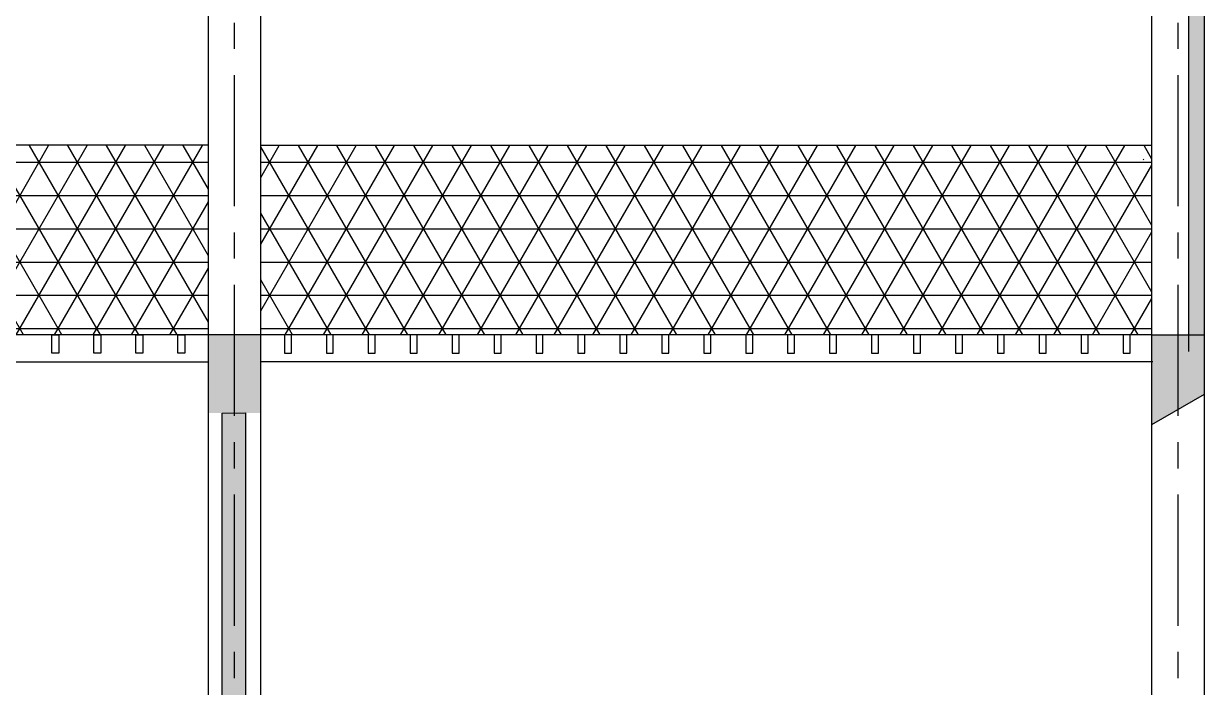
# Model space of a CAD drawing. Extents: x 1427168 to 1936200, y 1176778 to 1377202.
# Drawn here: x 1637118 to 1648380, y 1350668 to 1356997 of the extents above; entities that cross this region are included whole.
import ezdxf

# ---------------------------------------------------------------- set-up
doc = ezdxf.new("R2010")
doc.units = 0
doc.header["$LTSCALE"] = 1000
doc.header["$MEASUREMENT"] = 0
doc.linetypes.add('CENTER', pattern=[2, 1.25, -0.25, 0.25, -0.25])
doc.linetypes.add('DOTE', pattern=[2.42, 2, -0.2, 0.02, -0.2])
doc.layers.get('0').update_dxf_attribs({"linetype": 'CONTINUOUS'})
for name, color, linetype in [('01粗实线层', 7, 'CONTINUOUS'), ('5剖面线层', 2, 'CONTINUOUS'), ('DOTE', 1, 'DOTE')]:
    doc.layers.add(name, color=color, linetype=linetype)

msp = doc.modelspace()

# ---------------------------------------------------------------- hatches: boundary and pattern name
at = {"layer": '5剖面线层', "linetype": 'BYBLOCK', "ltscale": 1e-05}
msp.add_hatch(color=0, dxfattribs=at).paths.add_polyline_path([(1648380.1, 1357450.2), (1648230.1, 1357450.2), (1648230.1, 1354028), (1648380.2, 1354028)])
at = {"layer": '5剖面线层'}
h = msp.add_hatch(dxfattribs=at)
h.set_pattern_fill('NET3', color=0, scale=100, style=0)
h.set_pattern_definition([(0, (820624.76, 1406793.53), (0, 317.5), []), (60, (820624.76, 1406793.53), (-274.96307, 158.75), []), (120, (820624.76, 1406793.53), (-274.96307, -158.75), [])])
h.paths.add_polyline_path([(1643380.3, 1354334.3), (1639380.3, 1354334.3), (1639380.3, 1354028), (1643380.3, 1354028)])
h.paths.add_polyline_path([(1647880.3, 1354334.3), (1643880.3, 1354334.3), (1643880.3, 1354028), (1647880.3, 1354028)])
h.paths.add_polyline_path([(1643880.3, 1354334.3), (1643630.3, 1354334.3), (1643630.3, 1354028), (1643880.3, 1354028)])
h.paths.add_polyline_path([(1643630.3, 1354334.3), (1643380.3, 1354334.3), (1643380.3, 1354028), (1643630.3, 1354028)])
h.paths.add_polyline_path([(1638880.3, 1354334.3), (1634880.3, 1354334.3), (1634880.3, 1354028), (1638880.3, 1354028)])
h.paths.add_polyline_path([(1634880.3, 1354334.3), (1634630.3, 1354334.3), (1634630.3, 1354028), (1634880.3, 1354028)])
h.paths.add_polyline_path([(1634630.3, 1354334.3), (1634380.3, 1354334.3), (1634380.3, 1354028), (1634630.3, 1354028)])
h.paths.add_polyline_path([(1634380.3, 1354334.3), (1630380.3, 1354334.3), (1630380.3, 1354028), (1634380.3, 1354028)])
h.paths.add_polyline_path([(1638880.3, 1355834.3), (1630380.3, 1355834.3), (1630380.3, 1354334.3), (1638880.3, 1354334.3)])
h.paths.add_polyline_path([(1647880.3, 1355834.3), (1639380.3, 1355834.3), (1639380.3, 1354334.3), (1647880.3, 1354334.3)])
h = msp.add_hatch(color=7, dxfattribs=at)
h.paths.add_polyline_path([(1639233.3, 1353285.3), (1639130.3, 1353284), (1639130.3, 1348949.5), (1639233.3, 1348949.5)])
h.paths.add_polyline_path([(1639130.3, 1353284), (1639013.3, 1353282.4), (1639013.3, 1348949.5), (1639130.3, 1348949.5)])
h.paths.add_polyline_path([(1639003, 1354028), (1638880.3, 1354028), (1638880.3, 1353283.1), (1639003, 1353283.1)])
h.paths.add_polyline_path([(1639130.3, 1354028), (1639003, 1354028), (1639003, 1353283.1), (1639130.3, 1353283.1)])
h.paths.add_polyline_path([(1639380.3, 1354028), (1639130.3, 1354028), (1639130.3, 1353283.1), (1639380.3, 1353283.1)])
h = msp.add_hatch(color=7, dxfattribs=at)
h.paths.add_polyline_path([(1648130.3, 1353528.1), (1647880.3, 1353772.8), (1647880.2, 1353772.8), (1647880.2, 1353173.2), (1648130.3, 1353318.3)])
h.paths.add_polyline_path([(1648130.3, 1353528.1), (1648130.3, 1353318.3), (1648264.9, 1353396.4)], flags=17)
h.paths.add_polyline_path([(1648130.3, 1354028), (1648380.3, 1354028), (1648380.3, 1353755.7), (1648130.3, 1353755.7)])
h.paths.add_polyline_path([(1647880.3, 1354028), (1648130.3, 1354028), (1648130.3, 1353755.7), (1647897.8, 1353755.7), (1647880.3, 1353772.8)])
h.paths.add_polyline_path([(1647897.8, 1353755.7), (1648130.3, 1353755.7), (1648130.3, 1353528.1)], flags=17)
h.paths.add_polyline_path([(1648264.9, 1353396.4), (1648380.3, 1353463.4), (1648380.3, 1353755.7), (1648130.3, 1353755.7), (1648130.3, 1353528.1)])

# ---------------------------------------------------------------- linework, layer by layer
msp.add_line((1647880.3, 1354028), (1648380.3, 1354028))
msp.add_lwpolyline([(1639013.3, 1353282.4), (1639233.3, 1353285.3), (1639233.3, 1348949.5), (1639013.3, 1348949.5)], close=True)
at = {"layer": '01粗实线层', "color": 0}
for p, q in [((1638880.3, 1345255.7), (1638880.3, 1361355.7)), ((1639380.3, 1345255.7), (1639380.3, 1361355.7)), ((1647880.3, 1345255.7), (1647880.1, 1361355.7)), ((1648380.3, 1345255.7), (1648380.1, 1357450.2)), ((1638880.3, 1355839.3), (1630380.3, 1355839.3)), ((1647880.2, 1355834.3), (1639380.3, 1355834.3)), ((1647804, 1355704.7), (1647797.1, 1355697.7)), ((1647880.3, 1354028), (1630379.5, 1354028)), ((1630380.3, 1353772.8), (1638880.3, 1353772.8)), ((1647888.2, 1353772.8), (1639380.3, 1353772.8)), ((1647880.3, 1353173.3), (1648380.3, 1353463.4))]:
    msp.add_line(p, q, dxfattribs=at)
at = {"layer": '01粗实线层', "linetype": 'BYBLOCK', "ltscale": 1e-05}
msp.add_line((1648230.1, 1357450.2), (1648230.1, 1353869.1), dxfattribs=at)
at = {"layer": '01粗实线层', "color": 0}
for points in [[(1637388.7, 1354028), (1637455.1, 1354028), (1637455.1, 1353853.4), (1637388.7, 1353853.4)], [(1637788.7, 1354028), (1637855.1, 1354028), (1637855.1, 1353853.4), (1637788.7, 1353853.4)], [(1638188.7, 1354028), (1638255.1, 1354028), (1638255.1, 1353853.4), (1638188.7, 1353853.4)], [(1638588.7, 1354028), (1638655.1, 1354028), (1638655.1, 1353853.4), (1638588.7, 1353853.4)], [(1639671.9, 1354028), (1639605.5, 1354028), (1639605.5, 1353853.4), (1639671.9, 1353853.4)], [(1640071.9, 1354028), (1640005.5, 1354028), (1640005.5, 1353853.4), (1640071.9, 1353853.4)], [(1640471.9, 1354028), (1640405.5, 1354028), (1640405.5, 1353853.4), (1640471.9, 1353853.4)], [(1640871.9, 1354028), (1640805.5, 1354028), (1640805.5, 1353853.4), (1640871.9, 1353853.4)], [(1641271.9, 1354028), (1641205.5, 1354028), (1641205.5, 1353853.4), (1641271.9, 1353853.4)], [(1641671.9, 1354028), (1641605.5, 1354028), (1641605.5, 1353853.4), (1641671.9, 1353853.4)], [(1642071.9, 1354028), (1642005.5, 1354028), (1642005.5, 1353853.4), (1642071.9, 1353853.4)], [(1642471.9, 1354028), (1642405.5, 1354028), (1642405.5, 1353853.4), (1642471.9, 1353853.4)], [(1642871.9, 1354028), (1642805.5, 1354028), (1642805.5, 1353853.4), (1642871.9, 1353853.4)], [(1643271.9, 1354028), (1643205.5, 1354028), (1643205.5, 1353853.4), (1643271.9, 1353853.4)], [(1643271.9, 1354028), (1643205.5, 1354028), (1643205.5, 1353853.4), (1643271.9, 1353853.4)], [(1643671.9, 1354028), (1643605.5, 1354028), (1643605.5, 1353853.4), (1643671.9, 1353853.4)], [(1644071.9, 1354028), (1644005.5, 1354028), (1644005.5, 1353853.4), (1644071.9, 1353853.4)], [(1644471.9, 1354028), (1644405.5, 1354028), (1644405.5, 1353853.4), (1644471.9, 1353853.4)], [(1644871.9, 1354028), (1644805.5, 1354028), (1644805.5, 1353853.4), (1644871.9, 1353853.4)], [(1645271.9, 1354028), (1645205.5, 1354028), (1645205.5, 1353853.4), (1645271.9, 1353853.4)], [(1645671.9, 1354028), (1645605.5, 1354028), (1645605.5, 1353853.4), (1645671.9, 1353853.4)], [(1646071.9, 1354028), (1646005.5, 1354028), (1646005.5, 1353853.4), (1646071.9, 1353853.4)], [(1646471.9, 1354028), (1646405.5, 1354028), (1646405.5, 1353853.4), (1646471.9, 1353853.4)], [(1646871.9, 1354028), (1646805.5, 1354028), (1646805.5, 1353853.4), (1646871.9, 1353853.4)], [(1647271.9, 1354028), (1647205.5, 1354028), (1647205.5, 1353853.4), (1647271.9, 1353853.4)], [(1647671.9, 1354028), (1647605.5, 1354028), (1647605.5, 1353853.4), (1647671.9, 1353853.4)]]:
    msp.add_lwpolyline(points, close=True, dxfattribs=at)
at = {"layer": 'DOTE', "linetype": 'CENTER'}
for p, q in [((1639130.3, 1345255.7), (1639130.3, 1366789.5)), ((1648130.3, 1345255.7), (1648130.3, 1357827.2))]:
    msp.add_line(p, q, dxfattribs=at)

doc.saveas('drawing.dxf')
